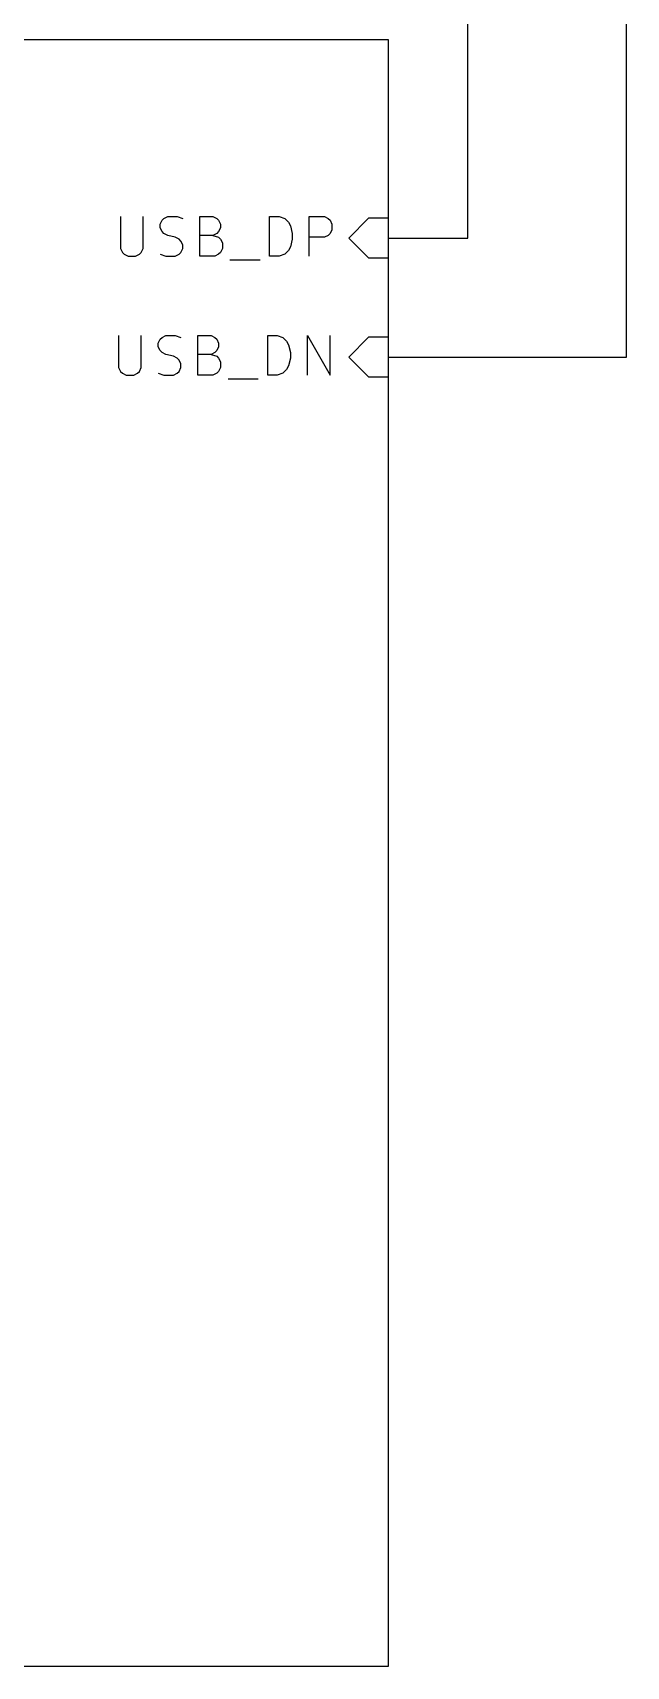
# Model space of a CAD drawing. Extents: x 0.4 to 11.3, y -7.9 to -0.4.
# Drawn here: x 6.902 to 7.65, y -5.6 to -3.541 of the extents above; entities that cross this region are included whole.
import ezdxf

# ---------------------------------------------------------------- set-up
doc = ezdxf.new("R2010")
doc.units = 0
doc.header["$MEASUREMENT"] = 0
for name, color, linetype in [('CYAN2', 4, 'CONTINUOUS'), ('GREEN3', 91, 'CONTINUOUS'), ('RED2', 1, 'CONTINUOUS'), ('WHITE', 7, 'CONTINUOUS')]:
    doc.layers.add(name, color=color, linetype=linetype)

msp = doc.modelspace()

# ---------------------------------------------------------------- linework, layer by layer
at = {"layer": 'CYAN2', "linetype": 'CONTINUOUS'}
for p, q in [((7.0122, -3.7728), (7.0122, -3.81328)), ((7.04077, -3.81328), (7.04077, -3.7728)), ((7.0622, -3.78233), (7.06458, -3.77757)), ((7.0622, -3.78709), (7.0622, -3.78233)), ((7.06458, -3.79185), (7.0622, -3.78709)), ((7.06458, -3.77757), (7.06696, -3.77519)), ((7.06696, -3.77519), (7.07172, -3.7728)), ((7.07172, -3.7728), (7.08363, -3.7728)), ((7.08363, -3.7728), (7.09077, -3.77519)), ((7.1122, -3.8228), (7.1122, -3.7728)), ((7.1122, -3.7728), (7.12887, -3.7728)), ((7.12887, -3.7728), (7.13363, -3.77519)), ((7.13363, -3.77519), (7.13601, -3.77757)), ((7.13601, -3.77757), (7.13839, -3.78233)), ((7.13839, -3.78709), (7.13601, -3.79185)), ((7.13839, -3.78233), (7.13839, -3.78709)), ((7.20029, -3.8228), (7.20029, -3.7728)), ((7.20029, -3.7728), (7.2122, -3.7728)), ((7.2122, -3.7728), (7.21934, -3.77519)), ((7.21934, -3.77519), (7.2241, -3.77995)), ((7.2241, -3.77995), (7.22648, -3.78471)), ((7.22648, -3.78471), (7.22886, -3.79423)), ((7.25029, -3.8228), (7.25029, -3.7728)), ((7.25029, -3.7728), (7.26934, -3.7728)), ((7.26934, -3.7728), (7.2741, -3.77519)), ((7.2741, -3.77519), (7.27648, -3.77757)), ((7.27648, -3.77757), (7.27886, -3.78233)), ((7.27886, -3.78233), (7.27886, -3.78947)), ((7.325, -3.775), (7.3, -3.8)), ((7.35, -3.775), (7.325, -3.775)), ((7.35, -3.825), (7.35, -3.775)), ((7.06696, -3.79423), (7.06458, -3.79185)), ((7.07172, -3.79661), (7.06696, -3.79423)), ((7.08125, -3.799), (7.07172, -3.79661)), ((7.08601, -3.80137), (7.08125, -3.799)), ((7.08839, -3.80376), (7.08601, -3.80137)), ((7.09077, -3.80852), (7.08839, -3.80376)), ((7.09077, -3.81328), (7.09077, -3.80852)), ((7.12887, -3.79661), (7.1122, -3.79661)), ((7.13363, -3.79423), (7.12887, -3.79661)), ((7.12887, -3.79661), (7.13601, -3.799)), ((7.13601, -3.79185), (7.13363, -3.79423)), ((7.13601, -3.799), (7.13839, -3.80137)), ((7.13839, -3.80137), (7.14077, -3.80614)), ((7.14077, -3.80614), (7.14077, -3.81328)), ((7.22886, -3.80137), (7.22648, -3.8109)), ((7.22886, -3.79423), (7.22886, -3.80137)), ((7.26934, -3.799), (7.25029, -3.799)), ((7.2741, -3.79661), (7.26934, -3.799)), ((7.27648, -3.79423), (7.2741, -3.79661)), ((7.27886, -3.78947), (7.27648, -3.79423)), ((7.3, -3.8), (7.325, -3.825)), ((7.0122, -3.81328), (7.01458, -3.81804)), ((7.01458, -3.81804), (7.01696, -3.82043)), ((7.01696, -3.82043), (7.02172, -3.8228)), ((7.02172, -3.8228), (7.03124, -3.8228)), ((7.03124, -3.8228), (7.03601, -3.82043)), ((7.03601, -3.82043), (7.03839, -3.81804)), ((7.03839, -3.81804), (7.04077, -3.81328)), ((7.0622, -3.82043), (7.06934, -3.8228)), ((7.06934, -3.8228), (7.08125, -3.8228)), ((7.08125, -3.8228), (7.08601, -3.82043)), ((7.08601, -3.82043), (7.08839, -3.81804)), ((7.08839, -3.81804), (7.09077, -3.81328)), ((7.13124, -3.8228), (7.1122, -3.8228)), ((7.13601, -3.82043), (7.13124, -3.8228)), ((7.13839, -3.81804), (7.13601, -3.82043)), ((7.14077, -3.81328), (7.13839, -3.81804)), ((7.1503, -3.82757), (7.18839, -3.82757)), ((7.2122, -3.8228), (7.20029, -3.8228)), ((7.21934, -3.82043), (7.2122, -3.8228)), ((7.2241, -3.81566), (7.21934, -3.82043)), ((7.22648, -3.8109), (7.2241, -3.81566)), ((7.325, -3.825), (7.35, -3.825)), ((7.00981, -3.9228), (7.00981, -3.96328)), ((7.03839, -3.96328), (7.03839, -3.9228)), ((7.05982, -3.93233), (7.0622, -3.92757)), ((7.05982, -3.93709), (7.05982, -3.93233)), ((7.0622, -3.92757), (7.06458, -3.92519)), ((7.06458, -3.92519), (7.06934, -3.9228)), ((7.06934, -3.9228), (7.08124, -3.9228)), ((7.08124, -3.9228), (7.08839, -3.92519)), ((7.10981, -3.9728), (7.10981, -3.9228)), ((7.10981, -3.9228), (7.12648, -3.9228)), ((7.12648, -3.9228), (7.13124, -3.92519)), ((7.13124, -3.92519), (7.13363, -3.92757)), ((7.13363, -3.92757), (7.13601, -3.93233)), ((7.13601, -3.93233), (7.13601, -3.93709)), ((7.19791, -3.9728), (7.19791, -3.9228)), ((7.19791, -3.9228), (7.20981, -3.9228)), ((7.20981, -3.9228), (7.21696, -3.92519)), ((7.21696, -3.92519), (7.22172, -3.92995)), ((7.22172, -3.92995), (7.2241, -3.93471)), ((7.24791, -3.9728), (7.24791, -3.9228)), ((7.24791, -3.9228), (7.27648, -3.9728)), ((7.27648, -3.9728), (7.27648, -3.9228)), ((7.325, -3.925), (7.3, -3.95)), ((7.35, -3.925), (7.325, -3.925)), ((7.35, -3.975), (7.35, -3.925)), ((7.0622, -3.94185), (7.05982, -3.93709)), ((7.06458, -3.94423), (7.0622, -3.94185)), ((7.06934, -3.94661), (7.06458, -3.94423)), ((7.07887, -3.949), (7.06934, -3.94661)), ((7.08363, -3.95137), (7.07887, -3.949)), ((7.08601, -3.95376), (7.08363, -3.95137)), ((7.12648, -3.94661), (7.10981, -3.94661)), ((7.13124, -3.94423), (7.12648, -3.94661)), ((7.12648, -3.94661), (7.13363, -3.949)), ((7.13363, -3.94185), (7.13124, -3.94423)), ((7.13601, -3.93709), (7.13363, -3.94185)), ((7.13363, -3.949), (7.13601, -3.95137)), ((7.13601, -3.95137), (7.13839, -3.95614)), ((7.2241, -3.93471), (7.22648, -3.94423)), ((7.22648, -3.95137), (7.2241, -3.9609)), ((7.22648, -3.94423), (7.22648, -3.95137)), ((7.3, -3.95), (7.325, -3.975)), ((7.00981, -3.96328), (7.0122, -3.96804)), ((7.0122, -3.96804), (7.01458, -3.97043)), ((7.01458, -3.97043), (7.01934, -3.9728)), ((7.01934, -3.9728), (7.02886, -3.9728)), ((7.02886, -3.9728), (7.03363, -3.97043)), ((7.03363, -3.97043), (7.03601, -3.96804)), ((7.03601, -3.96804), (7.03839, -3.96328)), ((7.05982, -3.97043), (7.06696, -3.9728)), ((7.06696, -3.9728), (7.07887, -3.9728)), ((7.07887, -3.9728), (7.08363, -3.97043)), ((7.08363, -3.97043), (7.08601, -3.96804)), ((7.08839, -3.95852), (7.08601, -3.95376)), ((7.08601, -3.96804), (7.08839, -3.96328)), ((7.08839, -3.96328), (7.08839, -3.95852)), ((7.12886, -3.9728), (7.10981, -3.9728)), ((7.13363, -3.97043), (7.12886, -3.9728)), ((7.13601, -3.96804), (7.13363, -3.97043)), ((7.13839, -3.96328), (7.13601, -3.96804)), ((7.13839, -3.95614), (7.13839, -3.96328)), ((7.20981, -3.9728), (7.19791, -3.9728)), ((7.21696, -3.97043), (7.20981, -3.9728)), ((7.22172, -3.96566), (7.21696, -3.97043)), ((7.2241, -3.9609), (7.22172, -3.96566)), ((7.14791, -3.97757), (7.18601, -3.97757)), ((7.325, -3.975), (7.35, -3.975))]:
    msp.add_line(p, q, dxfattribs=at)
at = {"layer": 'GREEN3', "linetype": 'CONTINUOUS'}
for p, q in [((7.45, -3.8), (7.45, -0.6)), ((7.65, -3.95), (7.65, -0.75)), ((7.35, -3.8), (7.45, -3.8)), ((7.35, -3.95), (7.65, -3.95))]:
    msp.add_line(p, q, dxfattribs=at)
at = {"layer": 'RED2', "linetype": 'CONTINUOUS'}
for p, q in [((7.35, -3.55), (4.7, -3.55)), ((7.35, -5.6), (7.35, -3.55)), ((4.7, -5.6), (7.35, -5.6))]:
    msp.add_line(p, q, dxfattribs=at)
at = {"layer": 'WHITE', "linetype": 'CONTINUOUS'}
for p, q in [((7.35, -3.55), (4.7, -3.55)), ((7.35, -5.6), (7.35, -3.55)), ((4.7, -5.6), (7.35, -5.6))]:
    msp.add_line(p, q, dxfattribs=at)

doc.saveas('drawing.dxf')
